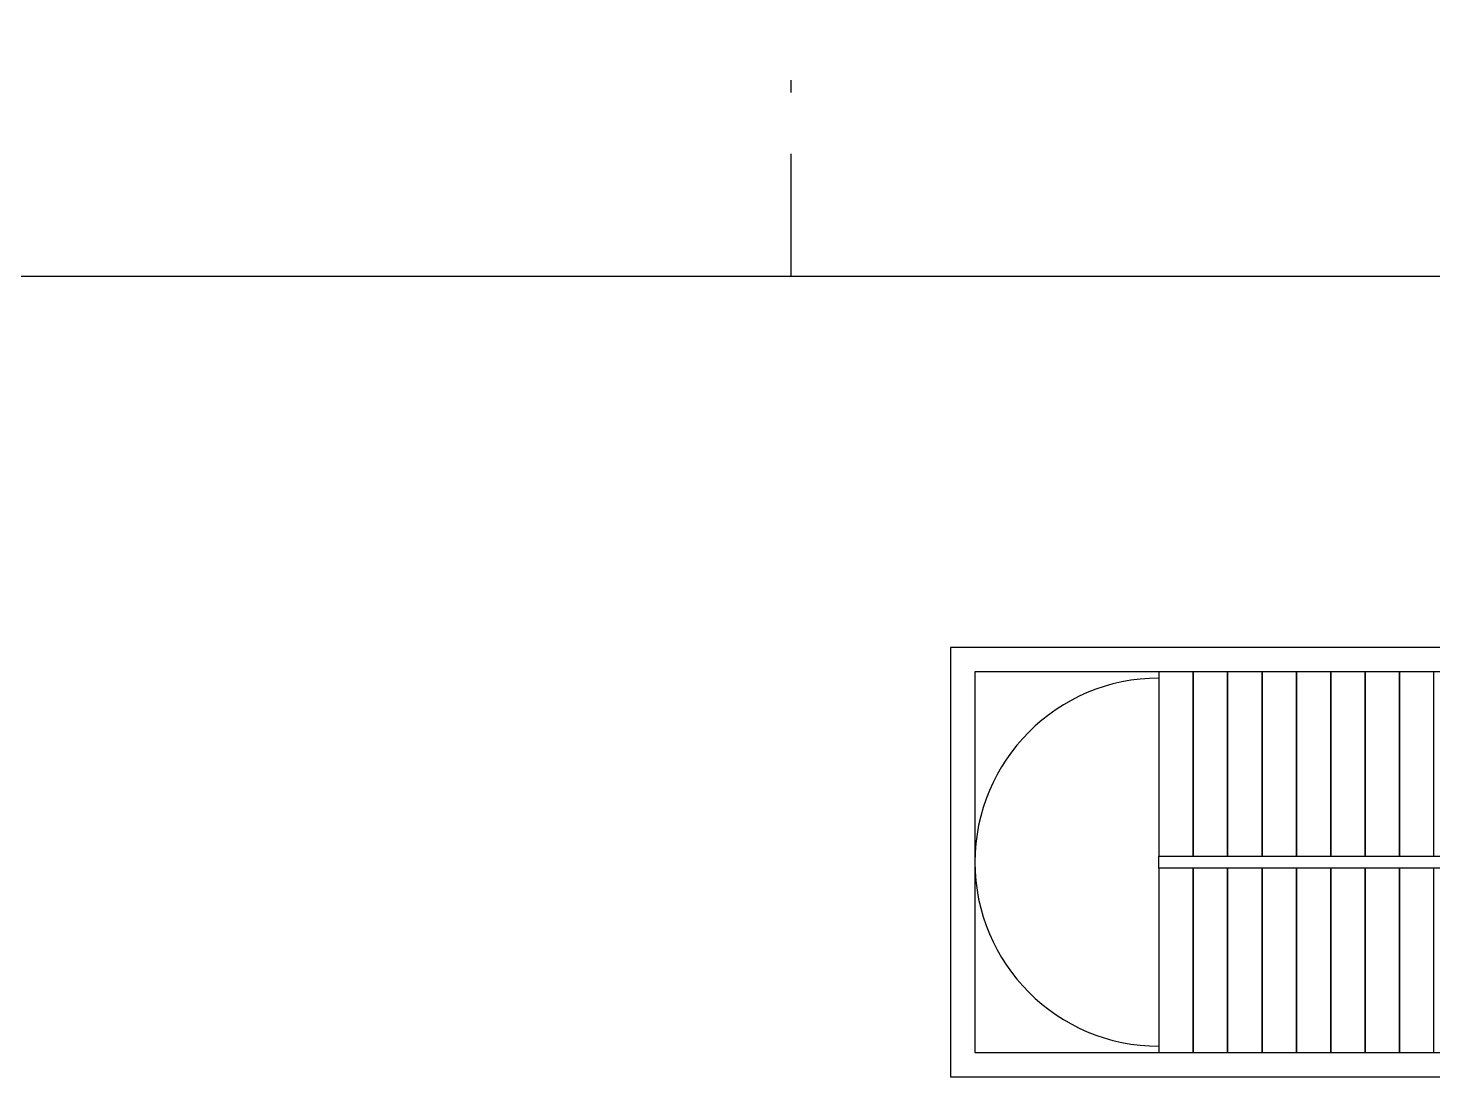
# Model space of a CAD drawing. Header units: millimetres. Extents: x 182 to 575, y -105 to 95.
# Drawn here: x 205.07 to 216.52, y -11.49 to -2.95 of the extents above; entities that cross this region are included whole.
import ezdxf

# ---------------------------------------------------------------- set-up
doc = ezdxf.new("R2010")
doc.units = ezdxf.units.MM
doc.header["$MEASUREMENT"] = 0
doc.linetypes.add('DASHDOT', pattern=[1, 0.5, -0.25, 0, -0.25])
for name, color, linetype in [('base', 253, 'Continuous'), ('construir', 10, 'Continuous'), ('EIXOS', 31, 'DASHDOT')]:
    doc.layers.add(name, color=color, linetype=linetype)

msp = doc.modelspace()

# ---------------------------------------------------------------- linework, layer by layer
at = {"layer": 'base'}
msp.add_lwpolyline([(228.455, -4.97), (181.939, -4.97), (181.939, 11.813), (228.455, 11.813)], close=True, dxfattribs=at)
at = {"layer": 'construir'}
for points in [[(218.616, -7.994), (212.586, -7.994), (212.586, -11.494), (219.866, -11.494), (219.866, -7.994), (219.616, -7.994)], [(218.616, -8.194), (212.786, -8.194), (212.786, -11.294), (219.666, -11.294), (219.666, -8.194), (219.616, -8.194)]]:
    msp.add_lwpolyline(points, dxfattribs=at)
for points in [[(214.566, -8.194), (214.286, -8.194), (214.286, -9.694), (214.566, -9.694)], [(214.846, -8.194), (214.566, -8.194), (214.566, -9.694), (214.846, -9.694)], [(215.126, -8.194), (214.846, -8.194), (214.846, -9.694), (215.126, -9.694)], [(215.406, -8.194), (215.126, -8.194), (215.126, -9.694), (215.406, -9.694)], [(215.686, -8.194), (215.406, -8.194), (215.406, -9.694), (215.686, -9.694)], [(215.966, -8.194), (215.686, -8.194), (215.686, -9.694), (215.966, -9.694)], [(216.246, -8.194), (215.966, -8.194), (215.966, -9.694), (216.246, -9.694)], [(216.526, -8.194), (216.246, -8.194), (216.246, -9.694), (216.526, -9.694)], [(214.286, -9.694), (217.366, -9.694), (217.366, -9.794), (214.286, -9.794)], [(214.566, -9.794), (214.286, -9.794), (214.286, -11.294), (214.566, -11.294)], [(214.846, -9.794), (214.566, -9.794), (214.566, -11.294), (214.846, -11.294)], [(215.126, -9.794), (214.846, -9.794), (214.846, -11.294), (215.126, -11.294)], [(215.406, -9.794), (215.126, -9.794), (215.126, -11.294), (215.406, -11.294)], [(215.686, -9.794), (215.406, -9.794), (215.406, -11.294), (215.686, -11.294)], [(215.966, -9.794), (215.686, -9.794), (215.686, -11.294), (215.966, -11.294)], [(216.246, -9.794), (215.966, -9.794), (215.966, -11.294), (216.246, -11.294)], [(216.526, -9.794), (216.246, -9.794), (216.246, -11.294), (216.526, -11.294)]]:
    msp.add_lwpolyline(points, close=True, dxfattribs=at)
msp.add_arc((214.286, -9.744), 1.5, 90, 270, dxfattribs=at)
at = {"layer": 'EIXOS', "linetype": 'DASHDOT', "ltscale": 2}
msp.add_line((211.288, -4.97), (211.28, 11.813), dxfattribs=at)

doc.saveas('drawing.dxf')
